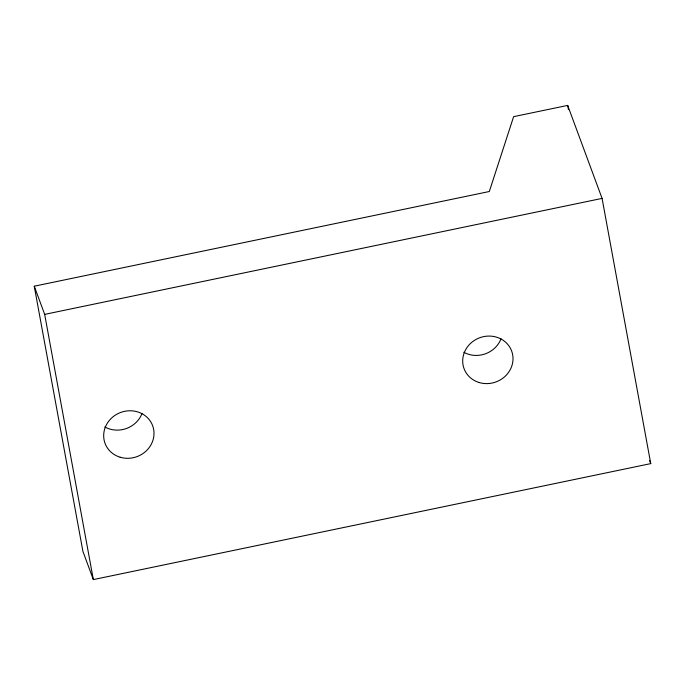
<?xml version="1.0" encoding="UTF-8"?>
<svg xmlns="http://www.w3.org/2000/svg" width="685" height="685" viewBox="0 0 685 685"><rect width="100%" height="100%" fill="white"/><g stroke="black" fill="none" stroke-linecap="round" stroke-linejoin="round"><path stroke-width="1.03" d="M567.685 105.404L513.622 116.656L489.313 191.517L34.25 286.202L82.919 551.416L93.34 579.596L650.75 463.617L602.081 198.402L567.685 105.404L568.456 109.617M34.25 286.202L44.671 314.381L602.081 198.402M649.637 460.62L650.75 463.617M44.671 314.381L93.34 579.596M142.026 413.492A25.379 23.547 -20.3 0 1 104.796 426.952M501.035 338.792A25.379 23.547 -20.3 0 1 463.805 352.253M479.14 382.521A25.379 23.547 -20.3 0 0 512.654 354.684A25.379 23.547 -20.3 0 0 471.768 342.32A25.379 23.547 -20.3 0 0 479.14 382.521M120.132 457.22A25.379 23.547 -20.3 0 0 153.645 429.375A25.379 23.547 -20.3 0 0 112.751 417.019A25.379 23.547 -20.3 0 0 120.132 457.22"/></g></svg>
